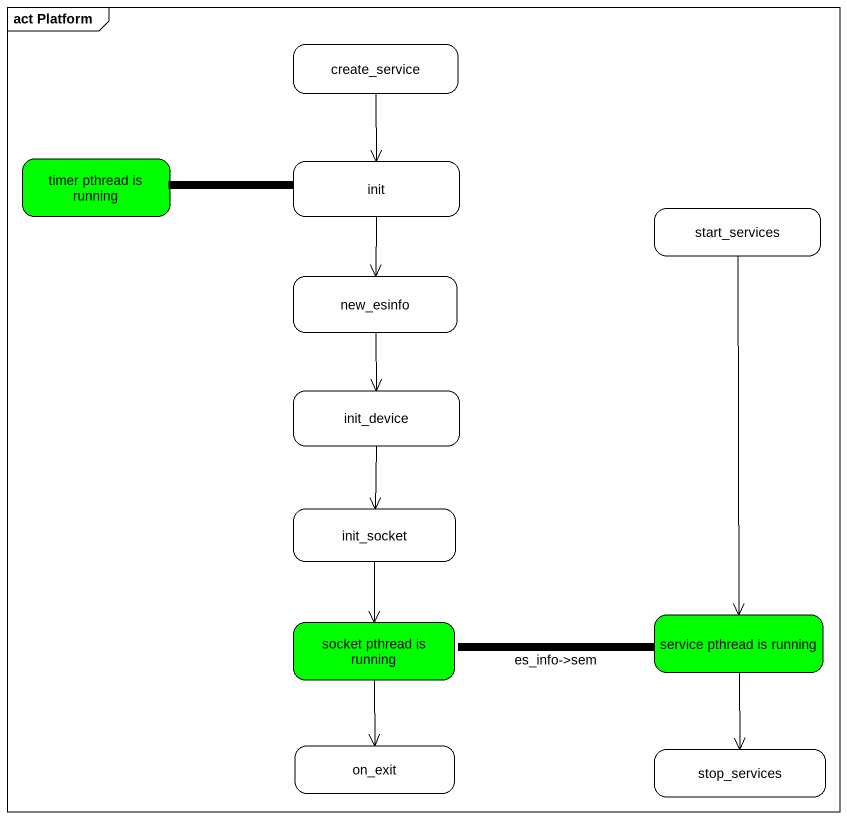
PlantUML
@startuml
mainframe act Platform
hide empty description
state create_service
state "timer pthread is running" as timer_pthread_is_running #00FF00
state fork1 <<fork>>
state init
state start_services
state new_esinfo
state init_device
state init_socket
state "socket pthread is running" as socket_pthread_is_running #00FF00
state "es_info->sem" as es_info_sem <<fork>>
state "service pthread is running" as service_pthread_is_running #00FF00
state on_exit
state stop_services
create_service --> init
init --> new_esinfo
start_services --> service_pthread_is_running
new_esinfo --> init_device
init_device --> init_socket
init_socket --> socket_pthread_is_running
socket_pthread_is_running --> on_exit
service_pthread_is_running --> stop_services
@enduml
